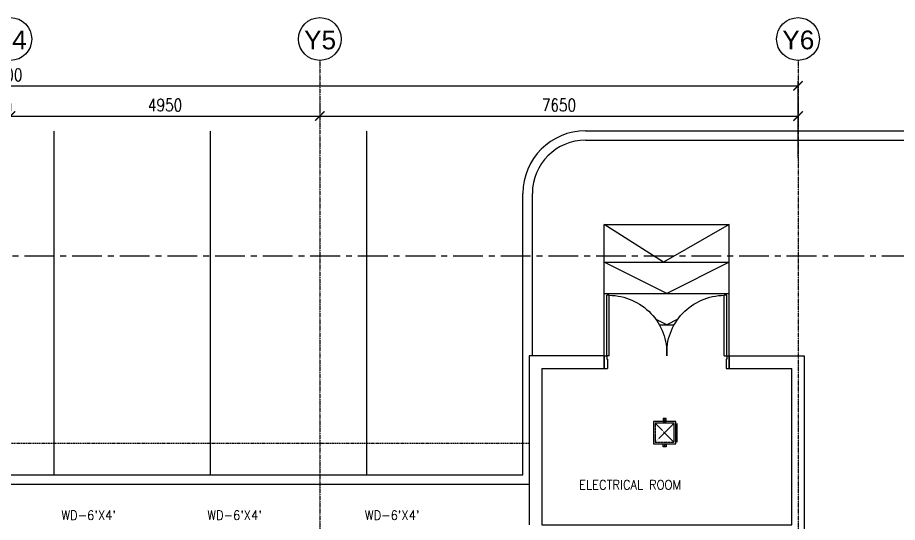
# Model space of a CAD drawing. Header units: millimetres. Extents: x 0 to 79758, y -5689 to 63441.
# Drawn here: x 38638 to 52712, y 45664 to 53736 of the extents above; entities that cross this region are included whole.
import ezdxf
from ezdxf.enums import TextEntityAlignment as Align

# ---------------------------------------------------------------- set-up
doc = ezdxf.new("R2010")
doc.units = ezdxf.units.MM
for name, pattern in [('CENTER', [50.8, 31.75, -6.35, 6.35, -6.35]), ('DASHED', [19.05, 12.7, -6.35]), ('DASHED2', [9.525, 6.35, -3.175]), ('HIDDEN', [9.525, 6.35, -3.175])]:
    doc.linetypes.add(name, pattern=pattern)
for name, color, linetype in [('A-ANNO-DIMS', 1, 'Continuous'), ('A-ANNO-SYMB', 33, 'Continuous'), ('A-ANNO-TEXT', 8, 'Continuous'), ('A-AREA', 8, 'CENTER'), ('A-CAR', 8, 'Continuous'), ('A-DOOR', 4, 'Continuous'), ('A-FLOR-OVHD', 4, 'DASHED2'), ('A-GRID', 253, 'CENTER'), ('A-WALL-FULL', 8, 'Continuous'), ('L-WALK', 8, 'Continuous'), ('RET', 1, 'Continuous'), ('sduct', 5, 'Continuous'), ('SUPPORT', 30, 'Continuous')]:
    doc.layers.add(name, color=color, linetype=linetype)
doc.styles.add('ROMANS', font='romans.shx', dxfattribs={"width": 0.8})
doc.styles.add('SANSSERIF', font='sas_____.pfb')
doc.dimstyles.new('100 of DIM2', dxfattribs={"dimscale": 0, "dimtxt": 200, "dimasz": 150, "dimexe": 75, "dimexo": 200, "dimgap": 75, "dimtad": 1, "dimdec": 0, "dimrnd": 5, "dimzin": 0, "dimdsep": 46, "dimtxsty": 'ROMANS', "dimblk": 'ARCHTICK', "dimcen": 100, "dimclrd": 94, "dimclre": 94, "dimclrt": 2, "dimadec": 0, "dimazin": 0, "dimtfac": 1, "dimtdec": 0, "dimtofl": 0, "dimtmove": 2, "dimatfit": 3, "dimldrblk": 'OPEN90', "dimfxl": 75, "dimtolj": 1, "dimtzin": 0, "dimarcsym": 0})

# ---------------------------------------------------------------- blocks, each defined once
blk = doc.blocks.new('_ArchTick')
at = {"color": 0, "linetype": 'ByBlock', "const_width": 0.15}
blk.add_lwpolyline([(-0.5, -0.5), (0.5, 0.5)], dxfattribs=at)
blk = doc.blocks.new('*D106')
at = {"layer": 'A-ANNO-DIMS', "color": 94, "lineweight": -2, "ltscale": 3, "transparency": 16777216}
for p, q in [((43472, 52362), (43472, 52237)), ((51122, 52362), (51122, 52237)), ((43472, 52162), (51122, 52162))]:
    blk.add_line(p, q, dxfattribs=at)
at = {"layer": 'Defpoints', "color": 0, "ltscale": 3, "transparency": 16777216}
for p in [(43472, 52162), (51122, 52162), (51122, 52162)]:
    blk.add_point(p, dxfattribs=at)
at = {"layer": 'A-ANNO-DIMS', "color": 94, "lineweight": -2, "ltscale": 3, "transparency": 16777216, "xscale": 150, "yscale": 150, "zscale": 150, "rotation": 180}
blk.add_blockref('_ArchTick', (43472, 52162), dxfattribs=at)
at = {"layer": 'A-ANNO-DIMS', "color": 94, "lineweight": -2, "ltscale": 3, "transparency": 16777216, "xscale": 150, "yscale": 150, "zscale": 150}
blk.add_blockref('_ArchTick', (51122, 52162), dxfattribs=at)
at = {"layer": 'A-ANNO-DIMS', "color": 2, "ltscale": 3, "transparency": 16777216, "insert": (47297, 52337), "char_height": 200, "attachment_point": 5, "style": 'ROMANS'}
blk.add_mtext('\\A1;7650', dxfattribs=at)
blk = doc.blocks.new('_Open90')
at = {"color": 0, "linetype": 'ByBlock', "lineweight": -2}
for p, q in [((0, 0), (-1, 0)), ((-0.5, 0.5), (0, 0)), ((0, 0), (-0.5, -0.5))]:
    blk.add_line(p, q, dxfattribs=at)
blk = doc.blocks.new('*D109')
at = {"layer": 'A-ANNO-DIMS', "color": 94, "lineweight": -2, "ltscale": 3, "transparency": 16777216}
for p, q in [((38522, 52362), (38522, 52237)), ((43472, 52362), (43472, 52237)), ((38522, 52162), (43472, 52162))]:
    blk.add_line(p, q, dxfattribs=at)
at = {"layer": 'Defpoints', "color": 0, "ltscale": 3, "transparency": 16777216}
for p in [(38522, 52162), (43472, 52162), (43472, 52162)]:
    blk.add_point(p, dxfattribs=at)
at = {"layer": 'A-ANNO-DIMS', "color": 94, "lineweight": -2, "ltscale": 3, "transparency": 16777216, "xscale": 150, "yscale": 150, "zscale": 150, "rotation": 180}
blk.add_blockref('_ArchTick', (38522, 52162), dxfattribs=at)
at = {"layer": 'A-ANNO-DIMS', "color": 94, "lineweight": -2, "ltscale": 3, "transparency": 16777216, "xscale": 150, "yscale": 150, "zscale": 150}
blk.add_blockref('_ArchTick', (43472, 52162), dxfattribs=at)
at = {"layer": 'A-ANNO-DIMS', "color": 2, "ltscale": 3, "transparency": 16777216, "insert": (40997, 52337), "char_height": 200, "attachment_point": 5, "style": 'ROMANS'}
blk.add_mtext('\\A1;4950', dxfattribs=at)
blk = doc.blocks.new('*D110')
at = {"layer": 'A-ANNO-DIMS', "color": 94, "lineweight": -2, "ltscale": 3, "transparency": 16777216}
for p, q in [((25622, 51492), (25622, 52718)), ((25622, 52643), (51122, 52643)), ((51122, 51492), (51122, 52718))]:
    blk.add_line(p, q, dxfattribs=at)
at = {"layer": 'Defpoints', "color": 0, "ltscale": 3, "transparency": 16777216}
for p in [(51122, 52643), (25622, 51292), (51122, 51292)]:
    blk.add_point(p, dxfattribs=at)
at = {"layer": 'A-ANNO-DIMS', "color": 94, "lineweight": -2, "ltscale": 3, "transparency": 16777216, "xscale": 150, "yscale": 150, "zscale": 150, "rotation": 180}
blk.add_blockref('_ArchTick', (25622, 52643), dxfattribs=at)
at = {"layer": 'A-ANNO-DIMS', "color": 94, "lineweight": -2, "ltscale": 3, "transparency": 16777216, "xscale": 150, "yscale": 150, "zscale": 150}
blk.add_blockref('_ArchTick', (51122, 52643), dxfattribs=at)
at = {"layer": 'A-ANNO-DIMS', "color": 2, "ltscale": 3, "transparency": 16777216, "insert": (38372, 52818), "char_height": 200, "attachment_point": 5, "style": 'ROMANS'}
blk.add_mtext('\\A1;25500', dxfattribs=at)
blk = doc.blocks.new('D-200-DOUBLE')
for p, q in [((40, 200), (40, 1170)), ((40, 1170), (80, 1170)), ((80, 200), (80, 1170)), ((1920, 200), (1920, 1170)), ((1920, 1170), (1960, 1170)), ((1960, 200), (1960, 1170)), ((80, 200), (0, 200)), ((0, 200), (0, 0)), ((40, 200), (40, 148)), ((40, 148), (50, 148)), ((50, 148), (50, 0)), ((1920, 200), (1960, 200)), ((1950, 148), (1950, 0)), ((1960, 148), (1950, 148)), ((2000, 200), (1960, 200)), ((1960, 200), (1960, 148)), ((2000, 200), (2000, 0)), ((50, 0), (0, 0)), ((2000, 0), (1950, 0))]:
    blk.add_line(p, q)
at = {"linetype": 'Continuous'}
for centre, start, end in [((73, 242), 357.4314, 89.5378), ((1927, 242), 90.4622, 182.5686)]:
    blk.add_arc(centre, 928, start, end, dxfattribs=at)
blk = doc.blocks.new('A$C36FC6C1E')
at = {"layer": 'RET', "color": 0, "linetype": 'HIDDEN', "ltscale": 0.8}
blk.add_line((377.4, 377.4), (77.4, 77.4), dxfattribs=at)
blk.add_lwpolyline([(379.8, 379.8), (379.8, 75), (75, 75), (75, 379.8)], close=True, dxfattribs=at)
at = {"layer": 'sduct'}
blk.add_lwpolyline([(404.8, 404.8), (404.8, 50), (50, 50), (50, 404.8)], close=True, dxfattribs=at)
blk.add_lwpolyline([(427.4, 377.4), (427.4, 77.4)], dxfattribs=at)
at = {"layer": 'SUPPORT', "ltscale": 0.5}
for points in [[(202.4, 404.8), (252.4, 404.8), (252.4, 454.8), (202.4, 454.8)], [(202.4, 50), (252.4, 50), (252.4, 0), (202.4, 0)]]:
    blk.add_lwpolyline(points, close=True, dxfattribs=at)
for centre in [(227.4, 429.8), (227.4, 25)]:
    blk.add_circle(centre, 6, dxfattribs=at)

msp = doc.modelspace()

# ---------------------------------------------------------------- linework, layer by layer
at = {"layer": 'A-ANNO-SYMB', "ltscale": 3}
for centre in [(38521.9, 53393.4), (43471.9, 53393.4), (51121.9, 53393.4)]:
    msp.add_circle(centre, 342.2, dxfattribs=at)
at = {"layer": 'A-AREA', "ltscale": 15}
msp.add_line((21221.9, 49925.2), (53321.9, 49925.2), dxfattribs=at)
at = {"layer": 'A-CAR', "ltscale": 3}
for p, q in [((48021.9, 48325.2), (48021.9, 50425.2)), ((48021.9, 50425.2), (50021.9, 50425.2)), ((48971, 49825.2), (48021.9, 50425.2)), ((50021.9, 50425.2), (48971, 49825.2)), ((50021.9, 48325.2), (50021.9, 50425.2)), ((48021.9, 49825.2), (50021.9, 49825.2)), ((49021.9, 49325.2), (48021.9, 49825.2)), ((50021.9, 49825.2), (49021.9, 49325.2)), ((48021.9, 49325.2), (50021.9, 49325.2)), ((49021.9, 48825.2), (48844.5, 48913.9)), ((49199.2, 48913.9), (49021.9, 48825.2)), ((48901.7, 48825.2), (49142, 48825.2))]:
    msp.add_line(p, q, dxfattribs=at)
at = {"layer": 'A-FLOR-OVHD', "ltscale": 3}
msp.add_lwpolyline([(46821.9, 46925.2), (38421.9, 46925.2), (38421.9, 45625.2), (37121.9, 45625.2), (37121.9, 46925.2), (32821.9, 46925.2), (32821.9, 46525.2), (31121.9, 46525.2), (31121.9, 46925.2), (24221.9, 46925.2), (24221.9, 37275.2), (23221.9, 37275.2), (23221.9, 32775.2)], dxfattribs=at)
at = {"layer": 'A-GRID', "ltscale": 0.1}
for p, q in [((43471.9, 53051.2), (43471.9, 4916.9)), ((51121.9, 53051.2), (51121.9, 4916.9))]:
    msp.add_line(p, q, dxfattribs=at)
at = {"layer": 'A-WALL-FULL', "ltscale": 3}
for p, q in [((48021.9, 48325.2), (46821.9, 48325.2)), ((46821.9, 48325.2), (46821.9, 45625.2)), ((48021.9, 48125.2), (48021.9, 48325.2)), ((50021.9, 48325.2), (51221.9, 48325.2)), ((50021.9, 48125.2), (50021.9, 48325.2)), ((51221.9, 48325.2), (51221.9, 45425.2)), ((47021.9, 48125.2), (48021.9, 48125.2)), ((50021.9, 48125.2), (51021.9, 48125.2))]:
    msp.add_line(p, q, dxfattribs=at)
msp.add_lwpolyline([(47021.9, 48125.2), (47021.9, 45625.2), (51021.9, 45625.2), (51021.9, 45625.2), (51021.9, 48125.2)], dxfattribs=at)
at = {"layer": 'L-WALK', "linetype": 'DASHED', "ltscale": 0.2}
for p, q in [((39221.9, 46425.2), (39221.9, 51925.2)), ((41721.9, 46425.2), (41721.9, 51925.2)), ((44221.9, 46425.2), (44221.9, 51925.2))]:
    msp.add_line(p, q, dxfattribs=at)
at = {"layer": 'L-WALK', "ltscale": 15}
for p, q in [((47721.9, 51925.2), (53321.9, 51925.2)), ((47721.9, 51775.2), (53321.9, 51775.2))]:
    msp.add_line(p, q, dxfattribs=at)
at = {"layer": 'L-WALK', "ltscale": 3}
for p, q in [((46721.9, 46425.2), (46721.9, 50925.2)), ((46871.9, 48325.2), (46871.9, 50925.2)), ((24221.9, 46425.2), (46721.9, 46425.2)), ((24071.9, 46275.2), (46821.9, 46275.2))]:
    msp.add_line(p, q, dxfattribs=at)
at = {"layer": 'L-WALK', "ltscale": 15}
for radius in [1000, 850]:
    msp.add_arc((47721.9, 50925.2), radius, 90, 180, dxfattribs=at)
at = {"layer": 'RET', "color": 0, "linetype": 'HIDDEN', "ltscale": 0.8}
msp.add_line((49140.5, 47250.4), (48835.7, 46945.6), dxfattribs=at)

# ---------------------------------------------------------------- block references
at = {"layer": 'A-DOOR', "ltscale": 3, "xscale": -1}
msp.add_blockref('D-200-DOUBLE', (50021.9, 48125.2), dxfattribs=at)
at = {"layer": 'RET', "color": 0, "xscale": -1, "rotation": 180}
msp.add_blockref('A$C36FC6C1E', (48760.7, 47325.4), dxfattribs=at)

# ---------------------------------------------------------------- texts
at = {"layer": 'A-ANNO-TEXT', "style": 'SANSSERIF'}
for s, p in [('Y4', (38526.5, 53228.8)), ('Y5', (43476.5, 53228.8)), ('Y6', (51126.5, 53228.8))]:
    msp.add_text(s, height=300, dxfattribs=at).set_placement(p, align=Align.CENTER)
at = {"layer": 'A-ANNO-TEXT', "style": 'ROMANS', "width": 0.9}
for s, p in [('ELECTRICAL ROOM', (47620.8, 46191)), ("WD-6'X4'", (39338.9, 45703.3)), ("WD-6'X4'", (41672.5, 45703.3)), ("WD-6'X4'", (44193.1, 45703.3))]:
    msp.add_text(s, height=150, dxfattribs=at).set_placement(p)

# ---------------------------------------------------------------- dimensions: what is measured, and where the dimension line sits
at = {"layer": 'A-ANNO-DIMS', "ltscale": 3}
for base, p1, p2, picture, middle in [((51121.9, 52642.6), (25621.9, 51291.9), (51121.9, 51291.9), '*D110', (38371.9, 52817.6)), ((43471.9, 52162.4), (38521.9, 52162.4), (43471.9, 52162.4), '*D109', (40996.9, 52337.4)), ((51121.9, 52162.4), (43471.9, 52162.4), (51121.9, 52162.4), '*D106', (47296.9, 52337.4))]:
    dim = msp.add_linear_dim(base=base, p1=p1, p2=p2, dimstyle='100 of DIM2', override={"dimscale": 1}, dxfattribs=at)
    dim.commit()
    dim.dimension.update_dxf_attribs({"geometry": picture, "text_midpoint": middle})

doc.saveas('drawing.dxf')
